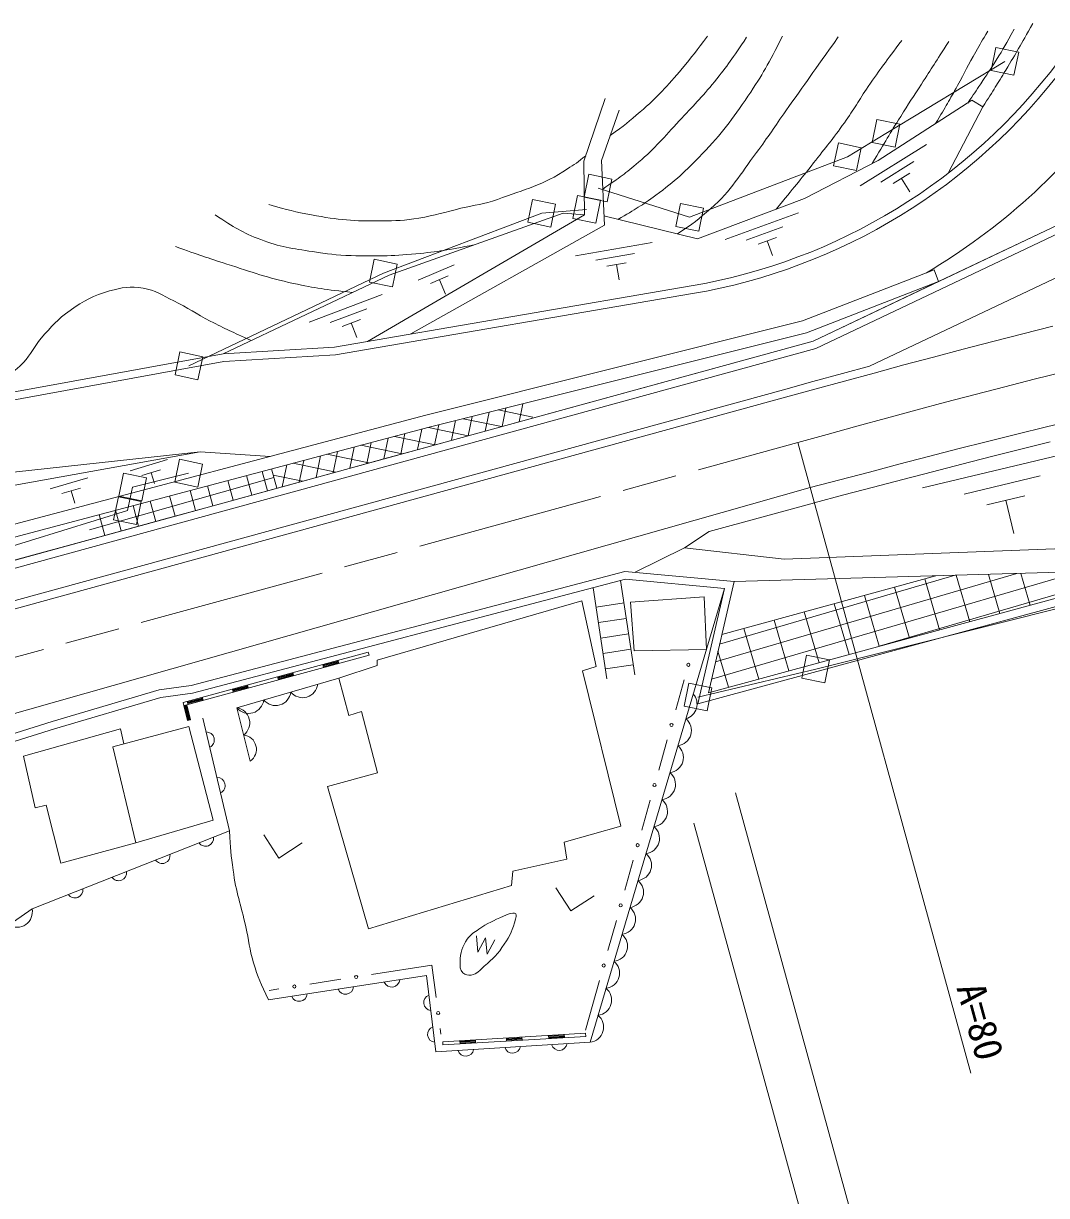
# Model space of a CAD drawing. Units: millimetres, scale not verified. Extents: x 40000 to 680000, y 20000 to 380000.
# Drawn here: x 276060 to 341568, y 238174 to 313217 of the extents above; entities that cross this region are included whole.
import ezdxf
from ezdxf.enums import TextEntityAlignment as Align

# ---------------------------------------------------------------- set-up
doc = ezdxf.new("R2010")
doc.units = ezdxf.units.MM
doc.header["$LTSCALE"] = 1000
doc.linetypes.add('CHAIN', pattern=[18.5, 12, -1.5, 3.5, -1.5])
for name, color, linetype, lineweight in [('M-BGD', 7, 'Continuous', 13), ('M-BMK', 2, 'CHAIN', 13), ('M-BMK-OTRS', 5, 'Continuous', 13), ('M-BMK-ROW', 30, 'Continuous', 13), ('M-STR-HTXT', 7, 'Continuous', 13), ('M-STR-STRC', 7, 'Continuous', 13)]:
    doc.layers.add(name, color=color, linetype=linetype, lineweight=lineweight)
doc.styles.add('ＭＳ ゴシック', font='')
doc.styles.get('ＭＳ ゴシック').set_extended_font_data('MS Gothic')

msp = doc.modelspace()

# ---------------------------------------------------------------- linework, layer by layer
at = {"layer": 'M-BGD'}
for p, q in [((311941, 304390), (313313, 308416)), ((330784, 304439), (336790, 308296)), ((337485, 307878), (335278, 303634)), ((336790, 308296), (337485, 307878)), ((313065, 304445), (314198, 307658)), ((329625, 302822), (333872, 305460)), ((311978, 300958), (311941, 304390)), ((313257, 300310), (313065, 304445)), ((326077, 302019), (330784, 304439)), ((330951, 303057), (333074, 304376)), ((331745, 302962), (332807, 303621)), ((332276, 303291), (332804, 302442)), ((319212, 299437), (326077, 302019)), ((311978, 300958), (298091, 292861)), ((299479, 297098), (310612, 301079)), ((310612, 301079), (311978, 300958)), ((320993, 299383), (325695, 301083)), ((300864, 293336), (313257, 300310)), ((313230, 300890), (319212, 299437)), ((322339, 299337), (324690, 300187)), ((326616, 292880), (343527, 300901)), ((326791, 292409), (343694, 300427)), ((323097, 299080), (324272, 299505)), ((311397, 298340), (316324, 299192)), ((323684, 299292), (324024, 298351)), ((312714, 298060), (315177, 298487)), ((330232, 291275), (344530, 298056)), ((301344, 296774), (303639, 297764)), ((313415, 297674), (314647, 297887)), ((314031, 297781), (314201, 296795)), ((334368, 297440), (325948, 294172)), ((334368, 297440), (334658, 296694)), ((288839, 292069), (299479, 297098)), ((302115, 296563), (303263, 297058)), ((302689, 296810), (303085, 295892)), ((334658, 296694), (326191, 293408)), ((294357, 294083), (299028, 295867)), ((318811, 296410), (295976, 292499)), ((318895, 295917), (296033, 292002)), ((295703, 294062), (298038, 294954)), ((296465, 293818), (297633, 294264)), ((301829, 288139), (325948, 294172)), ((297049, 294041), (297406, 293106)), ((246336, 270850), (326616, 292880)), ((302028, 287364), (326191, 293408)), ((246469, 270368), (326791, 292409)), ((288839, 292069), (263820, 287491)), ((295976, 292499), (288839, 292069)), ((296033, 292002), (288899, 291572)), ((288899, 291572), (263910, 286999)), ((246998, 268439), (324715, 289766)), ((305627, 287120), (305877, 288327)), ((306452, 288471), (308676, 288010)), ((306710, 287417), (306954, 288596)), ((307793, 287715), (308031, 288866)), ((271312, 280059), (301829, 288139)), ((302379, 286229), (302646, 287519)), ((303462, 286526), (303723, 287788)), ((304218, 287912), (306666, 287405)), ((304545, 286823), (304800, 288058)), ((270758, 279085), (302028, 287364)), ((299131, 285338), (299407, 286670)), ((299821, 286780), (302423, 286241)), ((300214, 285635), (300487, 286956)), ((301297, 285932), (301568, 287242)), ((301985, 287353), (304545, 286823)), ((296966, 284743), (297246, 286098)), ((297656, 286207), (300302, 285659)), ((298048, 285041), (298327, 286384)), ((264538, 283294), (287370, 285785)), ((265421, 281861), (287370, 285785)), ((282897, 284573), (285291, 285294)), ((287370, 285785), (291848, 285496)), ((293718, 283852), (294005, 285240)), ((294800, 284149), (295085, 285526)), ((295492, 285634), (298181, 285077)), ((295883, 284446), (296166, 285812)), ((333628, 283476), (343354, 285800)), ((283640, 284275), (284837, 284635)), ((284238, 284455), (284447, 283763)), ((291677, 283292), (291337, 284533)), ((292283, 283458), (291944, 284694)), ((292635, 283555), (292924, 284954)), ((293328, 285061), (296060, 284495)), ((277776, 283431), (280180, 284116)), ((280282, 280796), (292093, 284149)), ((289493, 282693), (289147, 283954)), ((290686, 283020), (290343, 284270)), ((292051, 284304), (293939, 283913)), ((336292, 283084), (341155, 284247)), ((278514, 283121), (279716, 283463)), ((279115, 283292), (279342, 282497)), ((285772, 281672), (285417, 282966)), ((287087, 282032), (286735, 283315)), ((288189, 282335), (287840, 283607)), ((337740, 282402), (340172, 282983)), ((283436, 281031), (283075, 282346)), ((284528, 281330), (284170, 282636)), ((319955, 280682), (326700, 282533)), ((338956, 282693), (339467, 280556)), ((281272, 280437), (280906, 281772)), ((282319, 280724), (281955, 282049)), ((318384, 279654), (319955, 280682)), ((315222, 278075), (318384, 279654)), ((318384, 279654), (324776, 278913)), ((324776, 278913), (344740, 279680)), ((319914, 270363), (350291, 278621)), ((286793, 270827), (314562, 278137)), ((314562, 278137), (321560, 277478)), ((319238, 269661), (350113, 278054)), ((320116, 271238), (343605, 278108)), ((320375, 272355), (339657, 277995)), ((320633, 273473), (335710, 277883)), ((320777, 274094), (334469, 277847)), ((321560, 277478), (345052, 278150)), ((336651, 274913), (335782, 277885)), ((338581, 275437), (337848, 277944)), ((340511, 275962), (339915, 278003)), ((286890, 270336), (314604, 277631)), ((312545, 277089), (313424, 271254)), ((314296, 277550), (315204, 271522)), ((314604, 277631), (320944, 277034)), ((318675, 269389), (320944, 277034)), ((320944, 277034), (319238, 269661)), ((321560, 277478), (319914, 270363)), ((330860, 273338), (345170, 277524)), ((332790, 273863), (331836, 277125)), ((334721, 274388), (333765, 277654)), ((298707, 272451), (311814, 276255)), ((311814, 276255), (312737, 272041)), ((314920, 276168), (319638, 276516)), ((315157, 273056), (314920, 276168)), ((319638, 276516), (319786, 273132)), ((330860, 273338), (329907, 276597)), ((312733, 275847), (314513, 276115)), ((326999, 272289), (326049, 275539)), ((328930, 272814), (327978, 276068)), ((312882, 274858), (314661, 275126)), ((325069, 271764), (324120, 275010)), ((313030, 273869), (314810, 274137)), ((323139, 271239), (322191, 274481)), ((286279, 269739), (298135, 272971)), ((286520, 269598), (298188, 272778)), ((296247, 272249), (296194, 272442)), ((298188, 272778), (298135, 272971)), ((298716, 272114), (298707, 272451)), ((313179, 272880), (314959, 273148)), ((319786, 273132), (315157, 273056)), ((321208, 270715), (320531, 273030)), ((295282, 271986), (295230, 272179)), ((296207, 272393), (295243, 272130)), ((296221, 272345), (295256, 272082)), ((296234, 272297), (295269, 272034)), ((296247, 272249), (295282, 271986)), ((296247, 271308), (298716, 272114)), ((312737, 272041), (311850, 271758)), ((311850, 271758), (314304, 261830)), ((313328, 271892), (315108, 272160)), ((296247, 271308), (289719, 269405)), ((292388, 271197), (292335, 271390)), ((292348, 271342), (293313, 271605)), ((292361, 271293), (293326, 271556)), ((292375, 271245), (293339, 271508)), ((292388, 271197), (293352, 271460)), ((293352, 271460), (293300, 271653)), ((296891, 268919), (296247, 271308)), ((318364, 271192), (317822, 269267)), ((277898, 268527), (284747, 270555)), ((284747, 270555), (286793, 270827)), ((284851, 270065), (286890, 270336)), ((289493, 270408), (289441, 270601)), ((289454, 270553), (290419, 270816)), ((289467, 270504), (290432, 270767)), ((289480, 270456), (290445, 270719)), ((289493, 270408), (290458, 270671)), ((290458, 270671), (290405, 270864)), ((278043, 268048), (284851, 270065)), ((286564, 268579), (286279, 269739)), ((286325, 269550), (286520, 269598)), ((286325, 269550), (286564, 268579)), ((286374, 269562), (286613, 268591)), ((286422, 269574), (286661, 268603)), ((286471, 269586), (286710, 268614)), ((286758, 268626), (286520, 269598)), ((286599, 269619), (286546, 269812)), ((286559, 269764), (287524, 270027)), ((286573, 269716), (287537, 269979)), ((286586, 269667), (287550, 269930)), ((286599, 269619), (287564, 269882)), ((287564, 269882), (287511, 270075)), ((287554, 268738), (289263, 261532)), ((289719, 269405), (290576, 265987)), ((297698, 269167), (296891, 268919)), ((298735, 265234), (297698, 269167)), ((312336, 247992), (318675, 269389)), ((249226, 259583), (277898, 268527)), ((249368, 259104), (278043, 268048)), ((276068, 266312), (282284, 268054)), ((286657, 268202), (281773, 266899)), ((282284, 268054), (282490, 267090)), ((286758, 268626), (286564, 268579)), ((286564, 268579), (286758, 268626)), ((288210, 262214), (286657, 268202)), ((317280, 267342), (316737, 265417)), ((281773, 266899), (283246, 260751)), ((276068, 266312), (276819, 263000)), ((295538, 264363), (298735, 265234)), ((298147, 255248), (295538, 264363)), ((316195, 263492), (315653, 261567)), ((276819, 263000), (277517, 263174)), ((277517, 263174), (278450, 259455)), ((283246, 260751), (288210, 262214)), ((289263, 261532), (276610, 256534)), ((291451, 261258), (292422, 259780)), ((314304, 261830), (310676, 260809)), ((278450, 259455), (283246, 260751)), ((293899, 260751), (292422, 259780)), ((310676, 260809), (310862, 259711)), ((310862, 259711), (307399, 258944)), ((307399, 258944), (307304, 258021)), ((315110, 259642), (314568, 257717)), ((307304, 258021), (298147, 255248)), ((310146, 257873), (311117, 256395)), ((312594, 257366), (311117, 256395)), ((276610, 256534), (272267, 253509)), ((314026, 255792), (313484, 253867)), ((305064, 254799), (305155, 253759)), ((305155, 253759), (305653, 254677)), ((305653, 254677), (305742, 253638)), ((305742, 253638), (306239, 254556)), ((298348, 252324), (302215, 252922)), ((302215, 252922), (302484, 250852)), ((301877, 252262), (291756, 250699)), ((302470, 247374), (301877, 252262)), ((291800, 251310), (292419, 251406)), ((294395, 251712), (296372, 252018)), ((312941, 251942), (312046, 248763)), ((302742, 248869), (302788, 248517)), ((312057, 248563), (302904, 248025)), ((309697, 248224), (309685, 248424)), ((310686, 248432), (309688, 248374)), ((310695, 248283), (310683, 248482)), ((312069, 248363), (312057, 248563)), ((312336, 247992), (302470, 247374)), ((302916, 247825), (302904, 248025)), ((312069, 248363), (302916, 247825)), ((304015, 247890), (304003, 248089)), ((305004, 248098), (304006, 248039)), ((305007, 248048), (304009, 247989)), ((305010, 247998), (304012, 247940)), ((305013, 247948), (304015, 247890)), ((305013, 247948), (305001, 248148)), ((306993, 248065), (306981, 248264)), ((307983, 248273), (306984, 248215)), ((307986, 248223), (306987, 248165)), ((307989, 248173), (306990, 248115)), ((307991, 248124), (306993, 248065)), ((307991, 248124), (307980, 248323)), ((310689, 248382), (309691, 248324)), ((310692, 248333), (309694, 248274)), ((310695, 248283), (309697, 248224))]:
    msp.add_line(p, q, dxfattribs=at)
for points in [[(324715, 289766), (326606, 290285), (328499, 290803), (330232, 291275)], [(326699, 282533), (328593, 283033), (330484, 283532), (332374, 284028), (334262, 284519), (336149, 285006), (338035, 285486), (339920, 285959), (341805, 286423)]]:
    msp.add_lwpolyline(points, dxfattribs=at)
for centre in [(318636, 272155), (317551, 268305), (316466, 264455), (315382, 260605), (314297, 256754), (313212, 252904), (297360, 252171), (293407, 251559), (302613, 249861)]:
    msp.add_circle(centre, 100, dxfattribs=at)
for centre, radius, start, end in [((312522, 333126), 37250, 279.71938, 323.15629), ((312522, 333126), 37750, 279.71938, 323.15629), ((312522, 333126), 41750, 300.75431, 323.15629), ((293935, 271025), 975, 218.87185, 353.63212), ((292207, 270521), 975, 218.87185, 353.63212), ((318225, 269635), 965, 284.82468, 42.13653), ((290479, 270017), 975, 218.87185, 353.63212), ((289575, 268441), 975, 306.69302, 81.45329), ((317856, 267946), 975, 276.11693, 50.8772), ((287769, 267344), 512, 296.0212, 90.66043), ((290058, 266746), 919, 304.31368, 83.83264), ((317345, 266220), 975, 276.11693, 50.8772), ((288461, 264425), 512, 296.0212, 90.66043), ((316834, 264494), 975, 276.11693, 50.8772), ((316322, 262768), 975, 276.11693, 50.8772), ((315811, 261043), 975, 276.11693, 50.8772), ((287730, 261047), 512, 214.23604, 8.87528), ((284939, 259945), 512, 214.23604, 8.87528), ((315300, 259317), 975, 276.11693, 50.8772), ((282149, 258843), 512, 214.23604, 8.87528), ((314788, 257591), 975, 276.11693, 50.8772), ((279359, 257741), 512, 214.23604, 8.87528), ((275657, 256327), 975, 237.47185, 12.23212), ((314277, 255865), 975, 276.11693, 50.8772), ((313766, 254139), 975, 276.11693, 50.8772), ((313254, 252413), 975, 276.11693, 50.8772), ((296678, 251573), 512, 201.45581, 356.09504), ((299643, 252030), 512, 201.45581, 356.09504), ((312743, 250688), 975, 276.11693, 50.8772), ((293713, 251115), 512, 201.45581, 356.09504), ((302201, 250529), 512, 109.59174, 264.23097), ((312232, 248962), 975, 276.11693, 50.8772), ((302448, 248495), 512, 109.59174, 264.23097), ((307373, 247794), 512, 196.26684, 350.90608), ((310368, 247982), 512, 196.26684, 350.90608), ((304379, 247606), 512, 196.26684, 350.90608)]:
    msp.add_arc(centre, radius, start, end, dxfattribs=at)
for points, knots in [([(337485, 307878), (338209, 309007), (338397, 309306), (338960, 310235), (339659, 311386), (339872, 311769), (340691, 313217)], [0, 0, 0, 0, 1, 1, 1, 2, 2, 2, 2]), ([(313150, 302615), (314256, 303362), (314591, 303609), (315446, 304332), (316554, 305270), (317060, 305922), (318052, 306981), (318951, 307942), (319474, 308465), (320304, 309487), (321168, 310552), (321437, 310956), (322365, 312329)], [0, 0, 0, 0, 1, 1, 1, 2, 2, 2, 3, 3, 3, 4, 4, 4, 4]), ([(313627, 306039), (314554, 306708), (314823, 306929), (315545, 307554), (316689, 308543), (317261, 309181), (318235, 310337), (318895, 311123), (319121, 311407), (319849, 312410)], [0, 0, 0, 0, 1, 1, 1, 2, 2, 2, 3, 3, 3, 3]), ([(314124, 300673), (315284, 301332), (315639, 301559), (316548, 302219), (317804, 303130), (318441, 303740), (319514, 304862), (320790, 306196), (321418, 307035), (322451, 308567), (323419, 310003), (323720, 310570), (324670, 312405)], [0, 0, 0, 0, 1, 1, 1, 2, 2, 2, 3, 3, 3, 4, 4, 4, 4]), ([(317932, 299748), (318953, 300407), (319281, 300674), (320065, 301365), (321425, 302564), (321919, 303505), (323000, 304960), (323760, 305982), (324145, 306584), (324880, 307624), (326187, 309473), (326597, 310050), (328230, 312354)], [0, 0, 0, 0, 1, 1, 1, 2, 2, 2, 3, 3, 3, 4, 4, 4, 4]), ([(334466, 306803), (335155, 307975), (335336, 308281), (335869, 309241), (336336, 310081), (336558, 310573), (337036, 311406), (337332, 311923), (337430, 312091), (337811, 312719)], [0, 0, 0, 0, 1, 1, 1, 2, 2, 2, 3, 3, 3, 3]), ([(336520, 308122), (336925, 308720), (337027, 308872), (337350, 309355), (337744, 309945), (337974, 310270), (338350, 310872), (338822, 311627), (338962, 311892), (339489, 312847)], [0, 0, 0, 0, 1, 1, 1, 2, 2, 2, 3, 3, 3, 3]), ([(324258, 301335), (325429, 302751), (325737, 303120), (326655, 304289), (327436, 305284), (327892, 305829), (328624, 306862), (329248, 307743), (329534, 308279), (330144, 309170), (330953, 310352), (331244, 310726), (332302, 312135)], [0, 0, 0, 0, 1, 1, 1, 2, 2, 2, 3, 3, 3, 4, 4, 4, 4]), ([(330401, 304242), (331271, 305711), (331493, 306097), (332228, 307266), (332737, 308076), (333035, 308521), (333552, 309326), (334236, 310391), (334450, 310723), (335302, 312053)], [0, 0, 0, 0, 1, 1, 1, 2, 2, 2, 3, 3, 3, 3]), ([(312063, 304748), (311554, 304324), (311359, 304212), (310887, 303898), (309298, 302843), (308200, 302607), (306408, 301953), (305525, 301631), (304985, 301599), (304071, 301380), (303023, 301128), (302445, 300937), (301382, 300756), (300457, 300600), (299926, 300581), (298989, 300571), (297232, 300554), (296233, 300628), (294508, 300960), (293428, 301168), (293028, 301258), (291774, 301634)], [0, 0, 0, 0, 1, 1, 1, 2, 2, 2, 3, 3, 3, 4, 4, 4, 5, 5, 5, 6, 6, 6, 7, 7, 7, 7]), ([(304928, 299047), (303190, 298704), (302663, 298608), (301193, 298467), (299578, 298313), (298662, 298310), (297040, 298357), (296075, 298386), (295535, 298458), (294582, 298607), (293263, 298812), (292499, 298898), (291252, 299376), (290039, 299841), (289578, 300142), (288331, 300968)], [0, 0, 0, 0, 1, 1, 1, 2, 2, 2, 3, 3, 3, 4, 4, 4, 5, 5, 5, 5]), ([(297128, 295987), (295348, 296187), (294809, 296260), (293348, 296572), (291649, 296934), (290734, 297287), (289079, 297814), (287787, 298227), (287365, 298370), (285790, 298926)], [0, 0, 0, 0, 1, 1, 1, 2, 2, 2, 3, 3, 3, 3]), ([(290639, 292920), (289376, 293486), (289026, 293640), (288020, 294159), (287091, 294639), (286620, 295002), (285679, 295458), (284932, 295819), (284536, 296141), (283716, 296271), (282886, 296403), (282381, 296322), (281572, 296092), (280512, 295791), (279945, 295475), (279044, 294841), (278228, 294266), (277862, 293818), (277204, 293067), (276706, 292498), (276574, 292059), (276056, 291509), (275488, 290905), (275057, 290687), (274385, 290202), (273776, 289764), (273562, 289625), (272791, 289132)], [0, 0, 0, 0, 1, 1, 1, 2, 2, 2, 3, 3, 3, 4, 4, 4, 5, 5, 5, 6, 6, 6, 7, 7, 7, 8, 8, 8, 9, 9, 9, 9]), ([(289263, 261532), (289315, 260347), (289349, 259987), (289483, 259005), (289677, 257570), (289986, 256803), (290296, 255388), (290494, 254487), (290522, 253961), (290788, 253078), (291076, 252117), (291248, 251771), (291756, 250699)], [0, 0, 0, 0, 1, 1, 1, 2, 2, 2, 3, 3, 3, 4, 4, 4, 4]), ([(304017, 253137), (304031, 253732), (304148, 254094), (304477, 254590), (304686, 254905), (304901, 255007), (305214, 255220), (305789, 255610), (306148, 255777), (306787, 256051), (307021, 256152), (307150, 256254), (307405, 256259), (307478, 256260), (307543, 256266), (307585, 256205), (307663, 256094), (307594, 255991), (307562, 255859), (307396, 255198), (307222, 254837), (306849, 254267), (306441, 253643), (306130, 253343), (305567, 252856), (305270, 252599), (305120, 252359), (304732, 252294), (304521, 252259), (304354, 252284), (304203, 252436), (304003, 252636), (304010, 252854), (304017, 253137)], [0, 0, 0, 0, 1, 1, 1, 2, 2, 2, 3, 3, 3, 4, 4, 4, 5, 5, 5, 6, 6, 6, 7, 7, 7, 8, 8, 8, 9, 9, 9, 10, 10, 10, 11, 11, 11, 11])]:
    msp.add_open_spline(points, degree=3, knots=knots, dxfattribs=at)
at = {"layer": 'M-BMK'}
msp.add_line((247924, 265064), (325641, 286391), dxfattribs=at)
msp.add_lwpolyline([(325641, 286391), (327531, 286909), (329421, 287426), (331312, 287941), (333203, 288453), (335096, 288960), (336990, 289461), (338887, 289956), (340785, 290442), (342685, 290920)], dxfattribs=at)
at = {"layer": 'M-BMK-OTRS'}
msp.add_lwpolyline([(343527, 300901), (334658, 296694), (326616, 292880), (307793, 287715), (301585, 286011), (299131, 285338), (297309, 284838), (295446, 284326), (292635, 283555), (287981, 282278), (284902, 281433), (280808, 280309), (275321, 278804), (271007, 277620), (269536, 277216), (269046, 277082), (265208, 276029), (259767, 274536), (252707, 272598), (250054, 271870), (245874, 270723), (232622, 267166)], dxfattribs=at)
at = {"layer": 'M-BMK-ROW'}
for p, q in [((338318, 311675), (338014, 310206)), ((339786, 311371), (338318, 311675)), ((331285, 306179), (338900, 310789)), ((339482, 309902), (339786, 311371)), ((338014, 310206), (339482, 309902)), ((330703, 307066), (330399, 305597)), ((332171, 306762), (330703, 307066)), ((328819, 304678), (331285, 306179)), ((331867, 305293), (332171, 306762)), ((328237, 305565), (327933, 304096)), ((329706, 305261), (328237, 305565)), ((330399, 305597), (331867, 305293)), ((318716, 300808), (328819, 304678)), ((329402, 303792), (329706, 305261)), ((327933, 304096), (329402, 303792)), ((312267, 303559), (311963, 302090)), ((313736, 303254), (312267, 303559)), ((313432, 301786), (313736, 303254)), ((312850, 302672), (318716, 300808)), ((308664, 301953), (308360, 300485)), ((310133, 301649), (308664, 301953)), ((311539, 302199), (311235, 300730)), ((313008, 301895), (311539, 302199)), ((311963, 302090), (313432, 301786)), ((312704, 300426), (313008, 301895)), ((318134, 301695), (317830, 300226)), ((319603, 301391), (318134, 301695)), ((299107, 297230), (309247, 301067)), ((309247, 301067), (312121, 301313)), ((309829, 300180), (310133, 301649)), ((319299, 299922), (319603, 301391)), ((308360, 300485), (309829, 300180)), ((311235, 300730), (312704, 300426)), ((317830, 300226), (319299, 299922)), ((298525, 298117), (298221, 296648)), ((299994, 297813), (298525, 298117)), ((286653, 291295), (299107, 297230)), ((299690, 296344), (299994, 297813)), ((298221, 296648), (299690, 296344)), ((286070, 292182), (285766, 290713)), ((287539, 291878), (286070, 292182)), ((287235, 290409), (287539, 291878)), ((285766, 290713), (287235, 290409)), ((286054, 285310), (285750, 283841)), ((287523, 285006), (286054, 285310)), ((282465, 284424), (282161, 282955)), ((283934, 284120), (282465, 284424)), ((283048, 283537), (286637, 284424)), ((287219, 283537), (287523, 285006)), ((283630, 282651), (283934, 284120)), ((285750, 283841), (287219, 283537)), ((282161, 282955), (283630, 282651)), ((282719, 282025), (283048, 283537)), ((282136, 282911), (281832, 281442)), ((283605, 282607), (282136, 282911)), ((283301, 281138), (283605, 282607)), ((270367, 278230), (282719, 282025)), ((281832, 281442), (283301, 281138)), ((345717, 276630), (326790, 271883)), ((326208, 272769), (325904, 271300)), ((327677, 272465), (326208, 272769)), ((327373, 270996), (327677, 272465)), ((326790, 271883), (319246, 270089)), ((318664, 270976), (318360, 269507)), ((320133, 270672), (318664, 270976)), ((325904, 271300), (327373, 270996)), ((319828, 269203), (320133, 270672)), ((318360, 269507), (319828, 269203))]:
    msp.add_line(p, q, dxfattribs=at)
at = {"layer": 'M-STR-HTXT'}
for p, q in [((325641, 286391), (336723, 246006)), ((321653, 263967), (329718, 234577)), ((318988, 262008), (326612, 234227))]:
    msp.add_line(p, q, dxfattribs=at)
at = {"layer": 'M-STR-STRC'}
for p, q in [((247130, 267957), (324847, 289284)), ((248835, 261465), (326435, 283498))]:
    msp.add_line(p, q, dxfattribs=at)
for points in [[(324847, 289284), (326738, 289802), (328631, 290320), (330526, 290836), (332423, 291350), (334324, 291859), (336228, 292363), (338136, 292860), (340047, 293350), (341962, 293831)], [(326435, 283497), (328328, 283998), (330221, 284497), (332112, 284993), (334002, 285485), (335892, 285972), (337781, 286453), (339670, 286927), (341559, 287392), (343448, 287848)]]:
    msp.add_lwpolyline(points, dxfattribs=at)

# ---------------------------------------------------------------- texts
at = {"layer": 'M-STR-HTXT', "style": 'ＭＳ ゴシック'}
msp.add_text('A=80', height=1833, rotation=285.345, dxfattribs=at).set_placement((336580, 246529), align=Align.BOTTOM_RIGHT)

doc.saveas('drawing.dxf')
